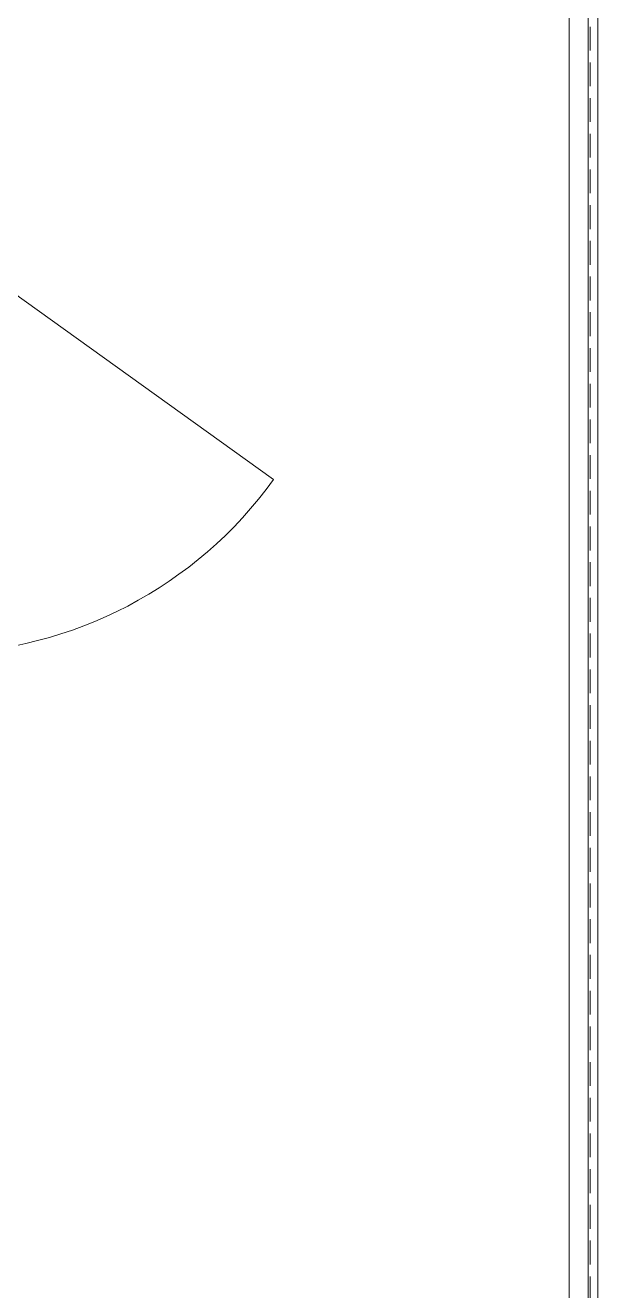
# Model space of a CAD drawing. Extents: x -2365 to 41970, y -230 to 8114.
# Drawn here: x 19152.6 to 19302.8, y 486.9 to 819.1 of the extents above; entities that cross this region are included whole.
import ezdxf

# ---------------------------------------------------------------- set-up
doc = ezdxf.new("R2010")
doc.units = 0
doc.header["$LTSCALE"] = 25
doc.linetypes.add('HIDDEN', pattern=[0.375, 0.25, -0.125])
doc.layers.get('0').update_dxf_attribs({"color": 9, "lineweight": 9})
for name, color, linetype, lineweight in [('04', 9, 'Continuous', 9), ('06B', 9, 'Continuous', 9), ('06C', 9, 'Continuous', 9), ('06D', 9, 'Continuous', 9), ('35', 9, 'Continuous', 9)]:
    doc.layers.add(name, color=color, linetype=linetype, lineweight=lineweight)

# ---------------------------------------------------------------- blocks, each defined once
blk = doc.blocks.new('p-araba-polo')
blk.add_line((1.2434, -0.7769), (1.8845, -1.6687))
blk.add_arc((1.2434, -0.7769), 1.0984, 305.7081, 359.024)

msp = doc.modelspace()

# ---------------------------------------------------------------- linework, layer by layer
at = {"layer": '06B'}
msp.add_lwpolyline([(19302.84, 1460.5), (19302.84, 290.5), (19282.84, 290.5), (19282.83, 241.5)], dxfattribs=at)
at = {"layer": '06C'}
msp.add_lwpolyline([(19295.34, 293), (19300.34, 293), (19300.34, 1470.5), (19295.34, 1470.5)], close=True, dxfattribs=at)
at = {"layer": '06D', "linetype": 'HIDDEN'}
msp.add_lwpolyline([(19280.84, 3970.5), (19280.84, 3912.5), (19300.84, 3912.5), (19300.84, 292.5), (19280.84, 292.5), (19280.84, 234.5)], dxfattribs=at)
at = {"layer": '35'}
msp.add_lwpolyline([(19302.84, 290.5), (19302.84, 310.5), (19302.84, 310.5), (19302.84, 394.5), (19302.84, 394.5), (19302.84, 1010.5), (19302.84, 1010.5), (19302.84, 1094.5), (19302.84, 1094.5), (19302.84, 1710.5), (19302.84, 1710.5), (19302.84, 1794.5), (19302.84, 1794.5), (19302.84, 2410.5)], dxfattribs=at)

# ---------------------------------------------------------------- block references
at = {"layer": '04', "xscale": -100, "yscale": 100, "zscale": 100, "rotation": 90}
msp.add_blockref('p-araba-polo', (19050.84, 888.27), dxfattribs=at)

doc.saveas('drawing.dxf')
